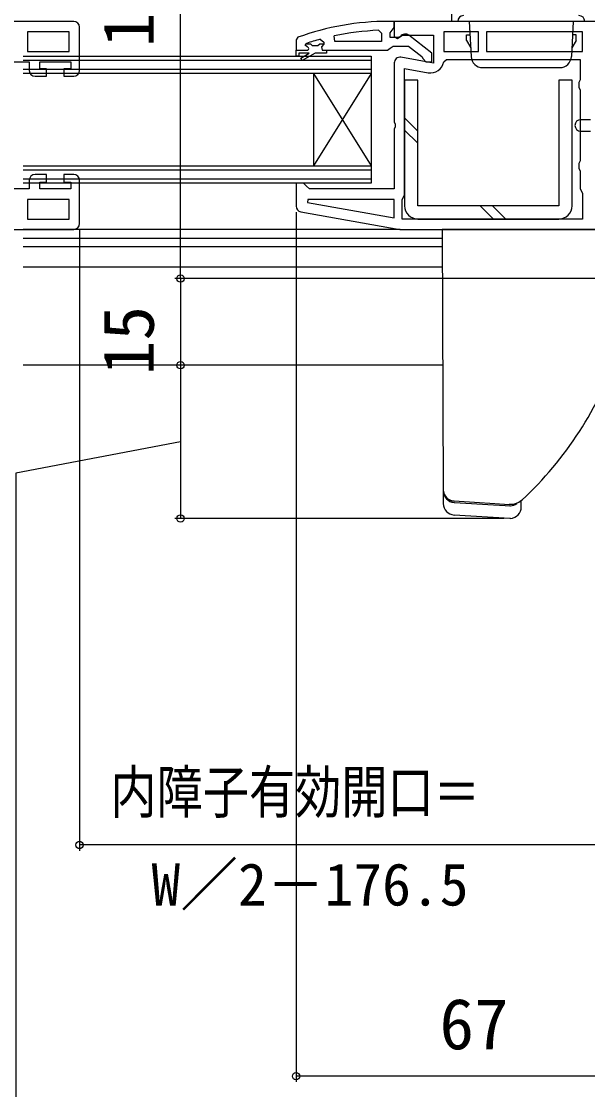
# Model space of a CAD drawing. Units: millimetres, scale not verified. Extents: x -525 to 525, y -783 to 779.
# Drawn here: x 96.4 to 194.5, y -665.1 to -480.3 of the extents above; entities that cross this region are included whole.
import ezdxf
from ezdxf.enums import TextEntityAlignment as Align

# ---------------------------------------------------------------- set-up
doc = ezdxf.new("R2010")
doc.units = ezdxf.units.MM
doc.header["$LTSCALE"] = 4
for name, color, linetype in [('0-2_YKK_11', 7, 'Continuous'), ('0-3_YKK_11E', 7, 'Continuous'), ('0-4_YKK_12', 2, 'Continuous'), ('0-5_YKK_13', 4, 'Continuous'), ('0-7_YKK_D', 6, 'Continuous')]:
    doc.layers.add(name, color=color, linetype=linetype)
doc.styles.add('ＭＳ ゴシック', font='')
doc.styles.get('ＭＳ ゴシック').set_extended_font_data('MS Gothic')

msp = doc.modelspace()

# ---------------------------------------------------------------- linework, layer by layer
at = {"layer": '0-2_YKK_11'}
for points in [[(162.097, -482.897), (161.697, -483.097), (160.296, -483.097), (160.296, -482.297), (160.646, -481.82), (160.996, -481.343), (160.996, -480.297), (159.996, -480.297)], [(219, -480.299), (161, -480.299), (161, -482.922), (161.576, -483.241), (162.444, -482.699), (167.8, -482.699), (167.8, -487.506), (162.174, -486.514)], [(158.273, -481.843), (158.796, -482.342), (158.796, -483.797)], [(144.326, -483.048), (143.996, -483.518), (143.996, -485.297), (145.896, -485.297)], [(145.896, -484.697), (145.596, -484.397), (145.596, -484.389), (145.666, -484.197), (146.502, -484.197), (146.8, -484.459), (147.792, -484.459), (148.09, -484.197), (148.796, -484.197), (148.796, -484.222), (148.421, -484.707), (148.496, -485.297), (149.296, -485.297), (149.296, -485.797), (147.296, -485.797), (145.071, -487.082), (144.821, -486.649), (146.296, -485.797), (144.496, -485.797), (144.496, -486.297), (143.996, -486.297), (143.996, -485.297), (145.896, -485.297)], [(145.896, -484.697), (145.596, -484.397), (145.596, -484.389), (145.666, -484.197), (145.801, -484.105)], [(148.164, -483.385), (148.796, -483.867), (148.796, -484.222), (148.421, -484.707), (148.496, -485.297), (149.296, -485.297)], [(149.296, -485.297), (159.842, -485.297), (160.319, -484.947), (160.796, -484.597), (163.496, -484.597), (165.799, -486.391), (165.996, -486.793), (166.496, -487.297), (167.496, -487.297), (167.496, -485.821), (163.514, -482.71)], [(158.796, -483.797), (150.725, -483.797), (150.622, -482.808)], [(161, -487.499), (161, -497.675), (161.188, -498.065), (161.188, -498.533), (161, -498.924), (161, -509.299), (146.3, -509.299), (145.8, -508.799), (145.3, -508.299), (144, -508.299), (144, -512.286)], [(169.565, -487.312), (170.057, -486.899), (193.2, -486.899), (193.2, -490.433), (192.95, -490.866), (192.95, -491.732), (193.2, -492.165), (193.2, -504.433), (192.95, -504.866), (192.95, -505.732), (193.2, -506.165), (193.2, -509.199), (193.4, -509.599), (193.6, -509.999), (193.6, -514.499)], [(193.6, -514.499), (162.4, -514.499), (162.4, -511.099), (162.6, -510.699), (162.8, -510.299), (162.8, -488.452), (166.901, -489.175)], [(144.826, -513.271), (162, -516.299), (219, -516.299)]]:
    msp.add_lwpolyline(points, dxfattribs=at)
for points in [[(169.6, -485.499), (175.6, -485.499), (175.6, -482.099), (169.6, -482.099)], [(177, -485.499), (193.6, -485.499), (193.6, -482.099), (177, -482.099)], [(145.981, -511.647), (161, -514.295), (161, -511.099), (146.029, -511.099)]]:
    msp.add_lwpolyline(points, close=True, dxfattribs=at)
for centre, radius, start, end in [((159.996, -526.297), 46, 90, 109.91705), ((160.359, -529.21), 47.413, 92.52155, 101.85079), ((159.946, -526.297), 44.5, 105.35294, 108.53383), ((162.897, -483.497), 1, 51.91327, 143.1301), ((145.896, -484.997), 0.3, 269.99999, 90.00001), ((145.896, -484.997), 0.3, 269.99999, 90.00001), ((162, -487.499), 1, 80.00002, 180), ((167.3, -486.91), 2.3, 259.99998, 349.95029), ((145, -512.286), 1, 180.00004, 260.00002)]:
    msp.add_arc(centre, radius, start, end, dxfattribs=at)
at = {"layer": '0-3_YKK_11E'}
for p, q in [((105.5, -480.299), (76.75, -480.299)), ((106.5, -488.799), (106.5, -481.299)), ((106.5, -515.299), (106.5, -507.799)), ((76.75, -516.299), (105.5, -516.299))]:
    msp.add_line(p, q, dxfattribs=at)
for points in [[(104.7, -482.099), (97.5, -482.099), (97.5, -485.499), (104.7, -485.499)], [(104.7, -511.099), (97.5, -511.099), (97.5, -514.499), (104.7, -514.499)]]:
    msp.add_lwpolyline(points, close=True, dxfattribs=at)
for points in [[(97.8, -507.799), (97.8, -509.299), (81.5, -509.299), (81.5, -487.299), (97.8, -487.299), (97.8, -488.799)], [(98.8, -489.799), (100.8, -489.799), (100.8, -488.499), (99.6, -488.499), (99.6, -487.299), (105, -487.299), (105, -488.499), (103.8, -488.499), (103.8, -489.799), (105.5, -489.799)], [(105.5, -506.799), (103.8, -506.799), (103.8, -508.099), (105, -508.099), (105, -509.299), (99.6, -509.299), (99.6, -508.099), (100.8, -508.099), (100.8, -506.799), (98.8, -506.799)]]:
    msp.add_lwpolyline(points, dxfattribs=at)
for centre, start, end in [((105.5, -481.299), 0, 90), ((98.8, -488.799), 180, 270), ((105.5, -488.799), 270, 0), ((98.8, -507.799), 90, 180), ((105.5, -507.799), 0, 90), ((105.5, -515.299), 270, 0)]:
    msp.add_arc(centre, 1, start, end, dxfattribs=at)
at = {"layer": '0-4_YKK_12'}
for p, q in [((96.749, -486.297), (156.997, -486.297)), ((96.749, -486.997), (156.997, -486.997)), ((156.997, -488.597), (96.749, -488.597)), ((146.997, -489.297), (146.997, -505.297)), ((146.997, -489.297), (156.997, -505.297)), ((156.997, -489.297), (146.997, -505.297)), ((156.997, -489.297), (156.997, -505.297)), ((96.749, -505.297), (156.997, -505.297)), ((96.749, -505.997), (156.997, -505.997)), ((156.997, -507.597), (96.749, -507.597)), ((162.026, -516.299), (96.749, -516.299)), ((96.749, -517.799), (169.292, -517.799)), ((169.299, -519.299), (96.749, -519.299)), ((169.316, -522.8), (96.749, -522.8)), ((169.397, -539.799), (96.749, -539.799))]:
    msp.add_line(p, q, dxfattribs=at)
for points in [[(156.997, -486.297), (156.997, -489.297), (96.749, -489.297)], [(156.997, -505.297), (156.997, -508.297), (96.749, -508.297)]]:
    msp.add_lwpolyline(points, dxfattribs=at)
at = {"layer": '0-5_YKK_13'}
for p, q in [((171, -480.299), (171, -431.204)), ((194, -480.299), (172, -480.299)), ((174, -480.299), (174.32, -486.404)), ((192, -480.299), (191.68, -486.404)), ((173.5, -483.499), (173.5, -482.599)), ((173.5, -483.599), (173.5, -482.599)), ((173.5, -482.599), (174.121, -482.599)), ((173.5, -483.599), (174.24, -484.881)), ((192.5, -483.599), (191.76, -484.881)), ((192.5, -482.599), (191.879, -482.599)), ((192.5, -483.599), (192.5, -482.599)), ((176.317, -488.299), (189.683, -488.299)), ((162.8, -496.975), (165.1, -499.275)), ((193.3, -497.299), (195, -497.299)), ((162.8, -499.097), (165.1, -501.397)), ((193.3, -499.299), (195, -499.299)), ((175.902, -512.199), (178.202, -514.499)), ((178.023, -512.199), (180.323, -514.499)), ((165.1, -514.499), (189.5, -514.499)), ((200.345, -516.299), (169.285, -516.299)), ((169.285, -516.299), (169.5, -561.337)), ((169.5, -561.33), (169.5, -561.491)), ((169.5, -561.337), (169.5, -561.491)), ((169.5, -561.491), (169.5, -563.714)), ((171.378, -563.336), (171.378, -563.335)), ((171.384, -563.546), (171.422, -563.549)), ((183, -564.295), (183, -563.256)), ((183.164, -563.114), (183.161, -563.117)), ((183.168, -563.11), (183.164, -563.114)), ((180.924, -563.921), (180.924, -563.92))]:
    msp.add_line(p, q, dxfattribs=at)
for points in [[(191.8, -512.199), (191.8, -490.499), (189.5, -490.499), (189.5, -512.199), (165.1, -512.199), (165.1, -490.499), (162.8, -490.499), (162.8, -512.199)], [(171.378, -563.335), (171.235, -563.321), (171.094, -563.297), (170.954, -563.263), (170.818, -563.219), (170.685, -563.165), (170.556, -563.102), (170.432, -563.029), (170.314, -562.948), (170.201, -562.859), (170.096, -562.762), (169.997, -562.658), (169.906, -562.547), (169.824, -562.429), (169.75, -562.306), (169.685, -562.178), (169.631, -562.045)], [(180.924, -563.921), (178.41, -563.767), (171.378, -563.336)], [(171.422, -563.549), (173.418, -563.669), (178.198, -563.957)], [(182.872, -563.351), (182.525, -563.574), (182.144, -563.74), (181.748, -563.858), (181.337, -563.917), (180.924, -563.92)], [(183.161, -563.117), (182.892, -563.34), (182.603, -563.528), (182.292, -563.682), (181.963, -563.8), (181.624, -563.879), (181.278, -563.918), (180.927, -563.917)], [(178.198, -563.957), (180.194, -564.08), (181, -564.129)], [(181, -564.129), (181.007, -564.129), (181.116, -564.122)], [(181.122, -566.292), (181, -566.299), (171.378, -565.711)]]:
    msp.add_lwpolyline(points, dxfattribs=at)
for centre, radius, start, end in [((173, -480.299), 1, 90, 180), ((193, -480.299), 1, 0, 90), ((176.317, -486.299), 2, 183, 270), ((189.683, -486.299), 2, 270, 357), ((193.3, -498.299), 1, 90, 270), ((165.1, -512.199), 2.3, 179.99915, 269.99915), ((189.5, -512.199), 2.3, 269.99915, 359.99915), ((139.372, -516.442), 64, 313.1812, 340.86823), ((171.498, -561.335), 1.998, 180.04335, 266.55079), ((171.5, -561.55), 2, 180, 266.6605), ((171.5, -563.714), 2, 180, 266.5), ((181, -562.126), 2, 273.32286, 307.57296), ((181, -564.295), 2, 273.5, 0)]:
    msp.add_arc(centre, radius, start, end, dxfattribs=at)
at = {"layer": '0-7_YKK_D'}
for p, q in [((124, -524.799), (124, -417.799)), ((144, -513.286), (144, -663.8)), ((106.5, -516.299), (106.5, -623.8)), ((210.5, -524.799), (123, -524.799)), ((210.5, -524.799), (123, -524.799)), ((124, -524.799), (124, -539.799)), ((124, -539.799), (124, -566.299)), ((180, -566.299), (123, -566.299)), ((210, -622.8), (106.5, -622.8)), ((211, -662.8), (144, -662.8))]:
    msp.add_line(p, q, dxfattribs=at)
msp.add_lwpolyline([(124, -553.049), (95.441, -558.478), (95.441, -676.682)], dxfattribs=at)
for centre in [(124, -524.799), (124, -524.799), (124, -539.799), (124, -539.799), (124, -566.299), (106.5, -622.8), (144, -662.8)]:
    msp.add_circle(centre, 0.637, dxfattribs=at)

# ---------------------------------------------------------------- texts
at = {"layer": '0-7_YKK_D', "style": 'ＭＳ ゴシック'}
for s, p in [('107', (122, -484.765)), ('15', (122, -541.504))]:
    msp.add_text(s, height=8.798, rotation=90, dxfattribs=at).set_placement(p, align=Align.BOTTOM_LEFT)
at = {"layer": '0-7_YKK_D', "style": 'ＭＳ ゴシック', "width": 0.8}
msp.add_text('内障子有効開口＝', height=7.331, dxfattribs=at).set_placement((111.841, -619.493), align=Align.BOTTOM_LEFT)
at = {"layer": '0-7_YKK_D', "style": 'ＭＳ ゴシック'}
for s, height, p in [('W／2－176.5', 7.331, (118.96, -635.482)), ('67', 8.798, (168.841, -660.8))]:
    msp.add_text(s, height=height, dxfattribs=at).set_placement(p, align=Align.BOTTOM_LEFT)

doc.saveas('drawing.dxf')
